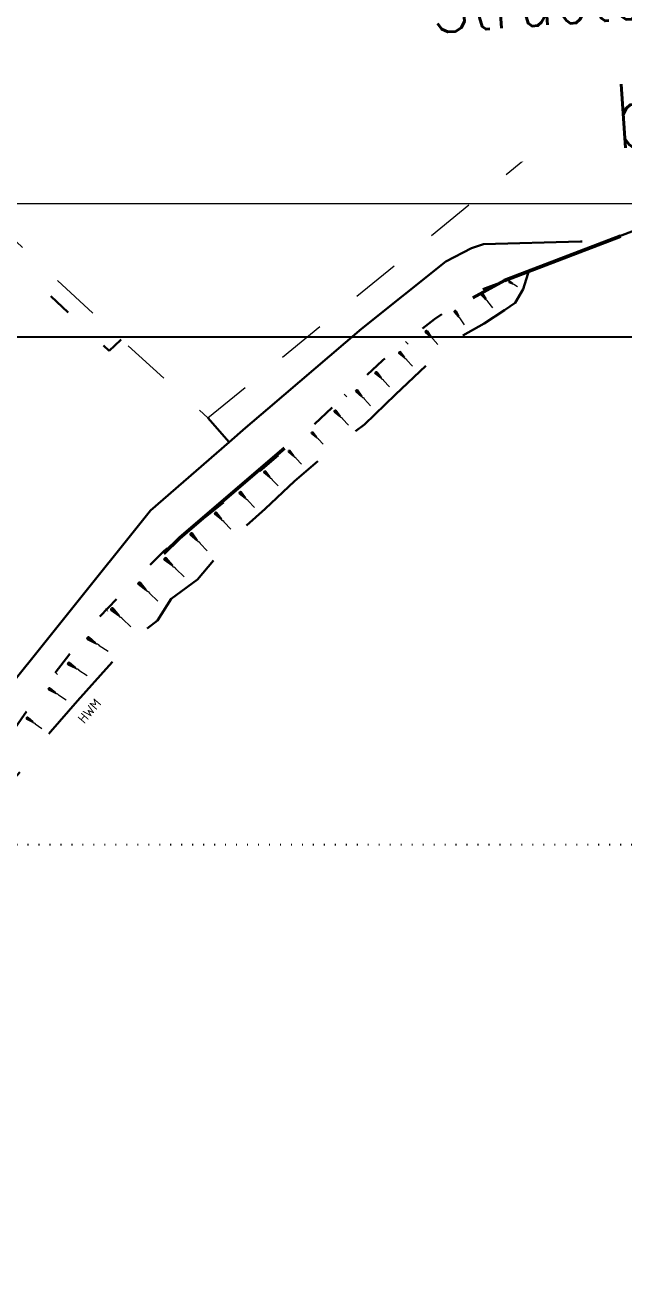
# Model space of a CAD drawing. Header units: millimetres. Extents: x 829698 to 839067, y 817400 to 823544.
# Drawn here: x 834364.2 to 834438.9, y 817744.3 to 817902.4 of the extents above; entities that cross this region are included whole.
import ezdxf

# ---------------------------------------------------------------- set-up
doc = ezdxf.new("R2010")
doc.units = ezdxf.units.MM
for name, pattern in [('2', [12.011629, 6.005814, -6.005814]), ('3', [18.017443, 12.011629, -6.005814]), ('5', [9.008722, 3.002907, -6.005814]), ('B1_BDYF', [0]), ('B1_RELVC', [0]), ('DIVIDE', [1.25, 0.5, -0.25, 0, -0.25, 0, -0.25]), ('DOT', [6.35, 0, -6.35])]:
    doc.linetypes.add(name, pattern=pattern)
doc.layers.add('00-TITLEBOX', color=7, linetype='Continuous')
doc.layers.add('01-Grid', color=8, linetype='DOT')
for name, color, linetype, lineweight in [('01-basemap', 8, 'Continuous', 15), ('01-bdy', 7, 'DIVIDE', 50), ('01-section mark', 7, 'Continuous', 20)]:
    doc.layers.add(name, color=color, linetype=linetype, lineweight=lineweight)
doc.layers.add('viewport', color=2, linetype='Continuous', lineweight=20, plot=False)
doc.styles.add('HK_ENG_11', font='HK_ENG.ttf')
doc.styles.add('romas0.7', font='romans.shx', dxfattribs={"width": 0.7})

msp = doc.modelspace()

# ---------------------------------------------------------------- hatches: boundary and pattern name
at = {"layer": '01-basemap', "linetype": 'Continuous'}
h = msp.add_hatch(color=256, dxfattribs=at)
edge = h.paths.add_edge_path()
edge.add_ellipse((834424.632, 817870.352), major_axis=(0.027, 0.0462), ratio=0.7317073, start_angle=0, end_angle=360)
for points in [[(834425.002, 817870.136), (834424.659, 817870.399), (834424.605, 817870.306)], [(834421.661, 817868.185), (834421.237, 817868.89), (834421.077, 817868.764)], [(834418.255, 817866.03), (834417.915, 817866.712), (834417.758, 817866.607)], [(834414.78, 817863.531), (834414.318, 817864.205), (834414.166, 817864.071)], [(834411.523, 817860.873), (834411.013, 817861.57), (834410.857, 817861.423)], [(834408.607, 817858.329), (834408.059, 817859.053), (834407.898, 817858.896)], [(834406.207, 817856.025), (834405.649, 817856.789), (834405.479, 817856.628)], [(834403.496, 817853.535), (834402.965, 817854.264), (834402.802, 817854.111)], [(834400.523, 817850.937), (834400.08, 817851.529), (834399.948, 817851.402)], [(834397.719, 817848.562), (834397.225, 817849.234), (834397.075, 817849.092)], [(834394.703, 817845.932), (834394.171, 817846.657), (834394.009, 817846.504)], [(834391.686, 817843.303), (834391.116, 817844.079), (834390.943, 817843.915)], [(834388.67, 817840.673), (834388.062, 817841.501), (834387.877, 817841.326)], [(834385.653, 817838.044), (834385.007, 817838.924), (834384.811, 817838.738)], [(834382.545, 817834.886), (834381.775, 817835.826), (834381.568, 817835.608)], [(834379.283, 817831.839), (834378.517, 817832.775), (834378.311, 817832.558)], [(834375.888, 817828.625), (834375.126, 817829.557), (834374.92, 817829.34)], [(834372.96, 817825.217), (834372.11, 817825.936), (834371.959, 817825.705)], [(834370.461, 817822.103), (834369.679, 817822.764), (834369.54, 817822.551)], [(834367.962, 817818.988), (834367.248, 817819.592), (834367.121, 817819.398)], [(834365.111, 817815.352), (834364.501, 817815.916), (834364.381, 817815.749)]]:
    msp.add_hatch(color=256, dxfattribs=at).paths.add_polyline_path(points)
h = msp.add_hatch(color=256, dxfattribs=at)
edge = h.paths.add_edge_path()
edge.add_ellipse((834421.157, 817868.827), major_axis=(0.0801, 0.063), ratio=0.7317073, start_angle=0, end_angle=360)
h = msp.add_hatch(color=256, dxfattribs=at)
edge = h.paths.add_edge_path()
edge.add_ellipse((834417.836, 817866.66), major_axis=(0.0786, 0.0524), ratio=0.7317073, start_angle=0, end_angle=360)
h = msp.add_hatch(color=256, dxfattribs=at)
edge = h.paths.add_edge_path()
edge.add_ellipse((834414.242, 817864.138), major_axis=(0.0757, 0.0672), ratio=0.7317073, start_angle=0, end_angle=360)
h = msp.add_hatch(color=256, dxfattribs=at)
edge = h.paths.add_edge_path()
edge.add_ellipse((834410.935, 817861.497), major_axis=(0.0779, 0.0735), ratio=0.7317073, start_angle=0, end_angle=360)
h = msp.add_hatch(color=256, dxfattribs=at)
edge = h.paths.add_edge_path()
edge.add_ellipse((834407.978, 817858.974), major_axis=(0.0806, 0.0786), ratio=0.7317073, start_angle=0, end_angle=360)
h = msp.add_hatch(color=256, dxfattribs=at)
edge = h.paths.add_edge_path()
edge.add_ellipse((834405.564, 817856.708), major_axis=(0.0853, 0.0803), ratio=0.7317073, start_angle=0, end_angle=360)
h = msp.add_hatch(color=256, dxfattribs=at)
edge = h.paths.add_edge_path()
edge.add_ellipse((834402.884, 817854.187), major_axis=(0.0814, 0.0764), ratio=0.7317073, start_angle=0, end_angle=360)
h = msp.add_hatch(color=256, dxfattribs=at)
edge = h.paths.add_edge_path()
edge.add_ellipse((834400.014, 817851.465), major_axis=(0.0659, 0.0636), ratio=0.7317073, start_angle=0, end_angle=360)
h = msp.add_hatch(color=256, dxfattribs=at)
edge = h.paths.add_edge_path()
edge.add_ellipse((834397.15, 817849.163), major_axis=(0.0751, 0.0711), ratio=0.7317073, start_angle=0, end_angle=360)
h = msp.add_hatch(color=256, dxfattribs=at)
edge = h.paths.add_edge_path()
edge.add_ellipse((834394.09, 817846.58), major_axis=(0.0809, 0.0765), ratio=0.7317073, start_angle=0, end_angle=360)
h = msp.add_hatch(color=256, dxfattribs=at)
edge = h.paths.add_edge_path()
edge.add_ellipse((834391.03, 817843.997), major_axis=(0.0866, 0.082), ratio=0.7317073, start_angle=0, end_angle=360)
h = msp.add_hatch(color=256, dxfattribs=at)
edge = h.paths.add_edge_path()
edge.add_ellipse((834387.969, 817841.414), major_axis=(0.0924, 0.0875), ratio=0.7317073, start_angle=0, end_angle=360)
h = msp.add_hatch(color=256, dxfattribs=at)
edge = h.paths.add_edge_path()
edge.add_ellipse((834384.909, 817838.831), major_axis=(0.0982, 0.0929), ratio=0.7317073, start_angle=0, end_angle=360)
h = msp.add_hatch(color=256, dxfattribs=at)
edge = h.paths.add_edge_path()
edge.add_ellipse((834381.671, 817835.717), major_axis=(0.104, 0.109), ratio=0.7317073, start_angle=0, end_angle=360)
h = msp.add_hatch(color=256, dxfattribs=at)
edge = h.paths.add_edge_path()
edge.add_ellipse((834378.414, 817832.666), major_axis=(0.103, 0.109), ratio=0.7317073, start_angle=0, end_angle=360)
h = msp.add_hatch(color=256, dxfattribs=at)
edge = h.paths.add_edge_path()
edge.add_ellipse((834375.023, 817829.448), major_axis=(0.103, 0.108), ratio=0.7317073, start_angle=0, end_angle=360)
h = msp.add_hatch(color=256, dxfattribs=at)
edge = h.paths.add_edge_path()
edge.add_ellipse((834372.034, 817825.82), major_axis=(0.075, 0.116), ratio=0.7317073, start_angle=0, end_angle=360)
h = msp.add_hatch(color=256, dxfattribs=at)
edge = h.paths.add_edge_path()
edge.add_ellipse((834369.61, 817822.658), major_axis=(0.069, 0.106), ratio=0.7317073, start_angle=0, end_angle=360)
h = msp.add_hatch(color=256, dxfattribs=at)
edge = h.paths.add_edge_path()
edge.add_ellipse((834367.185, 817819.495), major_axis=(0.0632, 0.0971), ratio=0.7317073, start_angle=0, end_angle=360)
h = msp.add_hatch(color=256, dxfattribs=at)
edge = h.paths.add_edge_path()
edge.add_ellipse((834364.441, 817815.832), major_axis=(0.0599, 0.0837), ratio=0.7317073, start_angle=0, end_angle=360)

# ---------------------------------------------------------------- linework, layer by layer
at = {"layer": '00-TITLEBOX'}
msp.add_lwpolyline([(835398.94, 817863.419), (834226.999, 817863.419), (834226.999, 818259.377), (835398.94, 818259.377)], close=True, dxfattribs=at)
at = {"layer": '01-basemap', "linetype": 'Continuous', "lineweight": 30}
for p, q in [((834424.659, 817870.399), (834424.605, 817870.306)), ((834425.002, 817870.136), (834424.659, 817870.399)), ((834421.237, 817868.89), (834421.077, 817868.764)), ((834421.077, 817868.764), (834421.661, 817868.185)), ((834421.661, 817868.185), (834421.237, 817868.89)), ((834424.605, 817870.306), (834425.002, 817870.136)), ((834417.915, 817866.712), (834417.758, 817866.607)), ((834417.758, 817866.607), (834418.255, 817866.03)), ((834418.255, 817866.03), (834417.915, 817866.712)), ((834414.318, 817864.205), (834414.166, 817864.071)), ((834414.166, 817864.071), (834414.78, 817863.531)), ((834414.78, 817863.531), (834414.318, 817864.205)), ((834411.013, 817861.57), (834410.857, 817861.423)), ((834410.857, 817861.423), (834411.523, 817860.873)), ((834411.523, 817860.873), (834411.013, 817861.57)), ((834408.059, 817859.053), (834407.898, 817858.896)), ((834407.898, 817858.896), (834408.607, 817858.329)), ((834408.607, 817858.329), (834408.059, 817859.053)), ((834405.649, 817856.789), (834405.479, 817856.628)), ((834405.479, 817856.628), (834406.207, 817856.025)), ((834406.207, 817856.025), (834405.649, 817856.789)), ((834402.965, 817854.264), (834402.802, 817854.111)), ((834402.802, 817854.111), (834403.496, 817853.535)), ((834403.496, 817853.535), (834402.965, 817854.264)), ((834400.08, 817851.529), (834399.948, 817851.402)), ((834399.948, 817851.402), (834400.523, 817850.937)), ((834400.523, 817850.937), (834400.08, 817851.529)), ((834397.225, 817849.234), (834397.075, 817849.092)), ((834397.075, 817849.092), (834397.719, 817848.562)), ((834397.719, 817848.562), (834397.225, 817849.234)), ((834394.171, 817846.657), (834394.009, 817846.504)), ((834394.703, 817845.932), (834394.171, 817846.657)), ((834394.009, 817846.504), (834394.703, 817845.932)), ((834391.116, 817844.079), (834390.943, 817843.915)), ((834390.943, 817843.915), (834391.686, 817843.303)), ((834391.686, 817843.303), (834391.116, 817844.079)), ((834388.062, 817841.501), (834387.877, 817841.326)), ((834387.877, 817841.326), (834388.67, 817840.673)), ((834388.67, 817840.673), (834388.062, 817841.501)), ((834385.007, 817838.924), (834384.811, 817838.738)), ((834384.811, 817838.738), (834385.653, 817838.044)), ((834385.653, 817838.044), (834385.007, 817838.924)), ((834381.775, 817835.826), (834381.568, 817835.608)), ((834381.568, 817835.608), (834382.545, 817834.886)), ((834382.545, 817834.886), (834381.775, 817835.826)), ((834378.517, 817832.775), (834378.311, 817832.558)), ((834378.311, 817832.558), (834379.283, 817831.839)), ((834379.283, 817831.839), (834378.517, 817832.775)), ((834375.126, 817829.557), (834374.92, 817829.34)), ((834374.92, 817829.34), (834375.888, 817828.625)), ((834375.888, 817828.625), (834375.126, 817829.557)), ((834372.11, 817825.936), (834371.959, 817825.705)), ((834371.959, 817825.705), (834372.96, 817825.217)), ((834372.96, 817825.217), (834372.11, 817825.936)), ((834369.679, 817822.764), (834369.54, 817822.551)), ((834369.54, 817822.551), (834370.461, 817822.103)), ((834370.461, 817822.103), (834369.679, 817822.764)), ((834367.248, 817819.592), (834367.121, 817819.398)), ((834367.121, 817819.398), (834367.962, 817818.988)), ((834367.962, 817818.988), (834367.248, 817819.592)), ((834364.501, 817815.916), (834364.381, 817815.749)), ((834364.381, 817815.749), (834365.111, 817815.352)), ((834365.111, 817815.352), (834364.501, 817815.916))]:
    msp.add_line(p, q, dxfattribs=at)
at = {"layer": '01-basemap', "linetype": 'Continuous', "lineweight": 13}
for p, q in [((834425.182, 817870.03), (834425.628, 817869.77)), ((834421.907, 817867.872), (834422.514, 817867.101)), ((834418.46, 817865.724), (834418.964, 817864.967)), ((834415.042, 817863.236), (834415.689, 817862.507)), ((834411.81, 817860.569), (834412.518, 817859.819)), ((834408.914, 817858.014), (834409.67, 817857.239)), ((834406.52, 817855.692), (834407.293, 817854.87)), ((834403.794, 817853.217), (834404.53, 817852.433)), ((834400.772, 817850.68), (834401.384, 817850.045)), ((834397.996, 817848.269), (834398.681, 817847.546)), ((834395.001, 817845.617), (834395.738, 817844.838)), ((834392.006, 817842.965), (834392.796, 817842.13)), ((834389.011, 817840.313), (834389.853, 817839.423)), ((834386.016, 817837.66), (834386.911, 817836.715)), ((834382.971, 817834.481), (834384.021, 817833.482)), ((834379.707, 817831.436), (834380.753, 817830.442)), ((834376.31, 817828.224), (834377.351, 817827.235)), ((834373.412, 817824.923), (834374.525, 817824.198)), ((834370.876, 817821.832), (834371.901, 817821.166)), ((834368.341, 817818.741), (834369.276, 817818.133)), ((834365.438, 817815.118), (834366.244, 817814.541))]:
    msp.add_line(p, q, dxfattribs=at)
at = {"layer": '01-basemap', "linetype": '3', "lineweight": 30, "flags": 128}
msp.add_lwpolyline([(834427.046, 817871.658), (834426.929, 817871.285), (834426.352, 817869.437), (834425.336, 817867.728), (834424.011, 817866.819), (834421.466, 817865.153), (834417.709, 817862.989), (834414.341, 817859.991), (834410.4, 817856.269), (834406.539, 817852.533), (834403.176, 817850.002), (834397.795, 817845.456), (834394.153, 817841.988), (834390.863, 817839.046), (834389.008, 817837.075), (834385.684, 817833.136), (834382.407, 817830.734), (834380.694, 817828.021), (834378.412, 817826.285), (834374.64, 817822.425), (834370.718, 817817.994), (834367.318, 817814.111), (834364.769, 817810.479), (834361.77, 817807.097), (834357.13, 817801.369), (834355.819, 817797.362), (834353.897, 817793.509), (834350.292, 817786.112), (834346.785, 817779.391), (834344.409, 817773.541), (834341.391, 817767.526), (834338.484, 817760.656), (834335.936, 817755.917), (834333.236, 817752.159), (834331.334, 817749.408), (834328.374, 817747.801), (834326.356, 817746.539), (834322.855, 817745.528), (834311.701, 817745.613), (834301.832, 817746.416), (834294.467, 817747.183), (834287.786, 817746.734), (834277.993, 817746.411), (834270.936, 817746.124), (834260.345, 817745.895), (834249.562, 817745.23), (834238.749, 817745.147), (834225.361, 817745.15), (834213.47, 817745.537), (834201.56, 817745.718), (834191.37, 817745.085), (834185.87, 817745.583), (834182.729, 817746.242), (834179.585, 817746.249), (834173.305, 817745.418), (834166.365, 817745.686), (834158.034, 817745.275), (834153.404, 817745.623), (834148.218, 817745.634), (834135.593, 817745.801), (834123.739, 817745.888), (834115.181, 817746.206), (834103.366, 817746.237), (834094.03, 817746.056), (834088.507, 817746.607), (834085.082, 817747.664), (834081.56, 817748.749), (834079.845, 817750.38), (834079.975, 817751.127), (834079.335, 817752.009), (834078.817, 817752.87), (834076.341, 817752.88), (834075.51, 817752.666), (834075.503, 817750.707), (834073.224, 817749.597), (834070.001, 817747.82), (834068.934, 817746.292), (834068.297, 817744.99), (834066.358, 817744.299), (834063.464, 817744.306), (834060.485, 817744.309), (834056.818, 817745.384), (834053.025, 817745.687), (834046.099, 817746.898), (834043.334, 817748.485), (834038.913, 817751.438), (834031.816, 817756.632), (834024.43, 817761.762), (834017.341, 817767.014), (834011.047, 817772.066), (834003.069, 817778.668), (833995.135, 817785.684), (833987.327, 817793.027), (833982.089, 817798.745), (833973.227, 817809.897), (833969.286, 817814.987), (833965.711, 817820.059), (833959.151, 817828.169), (833954.993, 817834.331), (833951.03, 817841.574), (833948.011, 817847.526), (833946.745, 817852.375), (833946.415, 817856.649), (833946.398, 817863.45), (833946.019, 817871.234), (833945.586, 817880.676), (833946.066, 817882.518), (833945.899, 817886.669), (833946.381, 817891.462), (833945.775, 817898.476), (833946.809, 817902.754), (833946.789, 817909.957), (833946.597, 817917.076), (833946.365, 817923.055), (833946.648, 817930.216), (833946.914, 817935.446), (833946.593, 817941.238), (833947.005, 817947.89), (833946.576, 817955.566), (833946.729, 817962.358), (833947.002, 817972.634), (833946.916, 817979.459), (833946.853, 817983.197), (833947.027, 817990.973), (833947.735, 817996.09), (833947.615, 818000)], dxfattribs=at)
at = {"layer": '01-basemap', "linetype": '2', "lineweight": 20, "flags": 128}
for points in [[(834386.987, 817853.351), (834430.44, 817888.841), (834481.693, 817908.576), (834500, 817919.259)], [(834354.486, 817913.095), (834340.235, 817896.614), (834376.166, 817863.112), (834376.771, 817862.548), (834386.987, 817853.351)]]:
    msp.add_lwpolyline(points, dxfattribs=at)
at = {"layer": '01-basemap', "linetype": 'Continuous', "lineweight": 30, "flags": 128}
msp.add_lwpolyline([(834500, 817899.518), (834499.714, 817899.41), (834458.692, 817883.773), (834434.005, 817874.362), (834430.101, 817872.874), (834429.231, 817872.528), (834427.046, 817871.658)], dxfattribs=at)
at = {"layer": '01-basemap', "linetype": '5', "lineweight": 30, "flags": 128}
for points in [[(834376.166, 817863.112), (834376.094, 817863.045), (834374.665, 817861.741), (834341.818, 817892.344)], [(834424.093, 817870.484), (834420.072, 817868.963), (834415.272, 817865.696), (834408.763, 817860.523), (834400.094, 817852.381), (834389.303, 817843.113), (834381.525, 817836.743), (834377.081, 817832.298), (834372.446, 817827.41), (834365.452, 817818.299), (834360.645, 817811.355)]]:
    msp.add_lwpolyline(points, dxfattribs=at)
at = {"layer": '01-basemap', "linetype": 'B1_BDYF', "lineweight": 30, "flags": 128}
for points in [[(834391.686, 817852.092), (834394.462, 817854.464), (834406.16, 817864.457), (834416.678, 817872.881), (834419.901, 817874.558), (834421.401, 817875.055), (834433.489, 817875.371), (834433.66, 817875.376), (834433.684, 817875.376)], [(834386.987, 817853.351), (834389.619, 817850.298)], [(834391.686, 817852.092), (834389.619, 817850.298), (834379.82, 817841.79), (834359.24, 817816.06), (834356.753, 817812.959), (834356.733, 817812.935)]]:
    msp.add_lwpolyline(points, dxfattribs=at)
at = {"layer": '01-basemap', "linetype": 'B1_RELVC', "lineweight": 30, "flags": 128}
msp.add_lwpolyline([(834424.093, 817870.484), (834427.046, 817871.658)], dxfattribs=at)
at = {"layer": '01-basemap', "linetype": 'Continuous', "lineweight": 30}
for centre, major_axis in [((834424.632, 817870.352), (0.027, 0.0462)), ((834421.157, 817868.827), (0.0801, 0.063)), ((834417.836, 817866.66), (0.0786, 0.0524)), ((834414.242, 817864.138), (0.0757, 0.0672)), ((834410.935, 817861.497), (0.0779, 0.0735)), ((834407.978, 817858.974), (0.0806, 0.0786)), ((834405.564, 817856.708), (0.0853, 0.0803)), ((834402.884, 817854.187), (0.0814, 0.0764)), ((834400.014, 817851.465), (0.0659, 0.0636)), ((834397.15, 817849.163), (0.0751, 0.0711)), ((834394.09, 817846.58), (0.0809, 0.0765)), ((834391.03, 817843.997), (0.0866, 0.082)), ((834387.969, 817841.414), (0.0924, 0.0875)), ((834384.909, 817838.831), (0.0982, 0.0929)), ((834381.671, 817835.717), (0.104, 0.109)), ((834378.414, 817832.666), (0.103, 0.109)), ((834369.61, 817822.658), (0.069, 0.106)), ((834364.441, 817815.832), (0.0599, 0.0837))]:
    msp.add_ellipse(centre, major_axis=major_axis, ratio=0.7317073, start_param=0, end_param=6.2831853, dxfattribs=at)
for centre, major_axis in [((834375.023, 817829.448), (0.103, 0.108)), ((834372.034, 817825.82), (0.075, 0.116)), ((834367.185, 817819.495), (0.0632, 0.0971))]:
    msp.add_ellipse(centre, major_axis=major_axis, ratio=0.7317073, dxfattribs=at)
at = {"layer": '01-basemap', "linetype": 'Continuous', "lineweight": 13}
for points in [[(834425.002, 817870.136), (834425.027, 817870.1), (834425.07, 817870.096), (834425.113, 817870.092), (834425.182, 817870.03)], [(834421.661, 817868.185), (834421.68, 817868.105), (834421.754, 817868.068), (834421.827, 817868.031), (834421.907, 817867.872)], [(834418.255, 817866.03), (834418.267, 817865.955), (834418.332, 817865.915), (834418.397, 817865.876), (834418.46, 817865.724)], [(834414.78, 817863.531), (834414.803, 817863.453), (834414.878, 817863.42), (834414.953, 817863.388), (834415.042, 817863.236)], [(834411.523, 817860.873), (834411.551, 817860.791), (834411.631, 817860.759), (834411.711, 817860.727), (834411.81, 817860.569)], [(834408.607, 817858.329), (834408.637, 817858.243), (834408.722, 817858.211), (834408.807, 817858.179), (834408.914, 817858.014)], [(834406.207, 817856.025), (834406.236, 817855.935), (834406.324, 817855.9), (834406.412, 817855.865), (834406.52, 817855.692)], [(834403.496, 817853.535), (834403.524, 817853.449), (834403.608, 817853.416), (834403.691, 817853.382), (834403.794, 817853.217)], [(834400.523, 817850.937), (834400.547, 817850.867), (834400.616, 817850.841), (834400.685, 817850.814), (834400.772, 817850.68)], [(834397.719, 817848.562), (834397.746, 817848.482), (834397.823, 817848.452), (834397.901, 817848.421), (834397.996, 817848.269)], [(834394.703, 817845.932), (834394.731, 817845.847), (834394.815, 817845.814), (834394.898, 817845.781), (834395.001, 817845.617)], [(834391.686, 817843.303), (834391.717, 817843.211), (834391.806, 817843.176), (834391.896, 817843.141), (834392.006, 817842.965)], [(834388.67, 817840.673), (834388.702, 817840.576), (834388.798, 817840.538), (834388.893, 817840.5), (834389.011, 817840.313)], [(834385.653, 817838.044), (834385.688, 817837.94), (834385.789, 817837.9), (834385.891, 817837.86), (834386.016, 817837.66)], [(834382.545, 817834.886), (834382.589, 817834.773), (834382.705, 817834.734), (834382.82, 817834.695), (834382.971, 817834.481)], [(834379.283, 817831.839), (834379.328, 817831.726), (834379.442, 817831.688), (834379.557, 817831.65), (834379.707, 817831.436)], [(834375.888, 817828.625), (834375.932, 817828.513), (834376.047, 817828.475), (834376.161, 817828.436), (834376.31, 817828.224)], [(834372.96, 817825.217), (834373.019, 817825.123), (834373.13, 817825.107), (834373.24, 817825.091), (834373.412, 817824.923)], [(834370.461, 817822.103), (834370.515, 817822.016), (834370.617, 817822.001), (834370.718, 817821.987), (834370.876, 817821.832)], [(834367.962, 817818.988), (834368.012, 817818.909), (834368.104, 817818.896), (834368.197, 817818.883), (834368.341, 817818.741)], [(834365.111, 817815.352), (834365.152, 817815.279), (834365.234, 817815.264), (834365.315, 817815.249), (834365.438, 817815.118)]]:
    msp.add_open_spline(points, degree=1, dxfattribs=at)
at = {"layer": '01-bdy', "ltscale": 40, "flags": 128}
msp.add_lwpolyline([(834328.826, 818399.497), (834366.572, 818373.349), (834355.826, 818358.183), (834346.055, 818343.554), (834340.896, 818336.18), (834331.154, 818321.969), (834340.389, 818315.216), (834336.624, 818309.828), (834328.547, 818297.509), (834322.058, 818288.942, -0.1752047), (834315.237, 818286.336), (834306.349, 818287.923, 0.2323309), (834293.229, 818283.101, 0.136231), (834285.961, 818270.395), (834277.176, 818250.389), (834270.995, 818237.545), (834264.654, 818226.052), (834252.662, 818207.069), (834242.75, 818191.422), (834230.03, 818171.079), (834218.394, 818151.816), (834214.232, 818145.524), (834209.561, 818137.723), (834175.873, 818082.258), (834168.313, 818069.588), (834159.505, 818055.423, 0.2107778), (834157.945, 818024.07, 0.1803086), (834175.259, 818003.891, 0.1721604), (834199.78, 817999.157, 0.1021905), (834213.411, 818003.679), (834221.184, 818008.735), (834236.604, 818018.98), (834264.376, 818037.348), (834297.078, 818058.952), (834310.419, 818067.872), (834352.558, 818095.842, 0.0821178), (834360.568, 818101.886, -0.0111336), (834370.062, 818110.415), (834378.808, 818118.816), (834383.625, 818114.163), (834387.46, 818117.774), (834394.78, 818124.931), (834415.092, 818144.448), (834423.246, 818152.193), (834426.223, 818152.175), (834428.346, 818156.445, -0.6860092), (834433.832, 818155.332, -0.0959868), (834433.77, 818152.667), (834438.28, 818169.874), (834459.677, 818175.04, -0.2423535), (834444.628, 818128.772), (834495.22, 818132.308), (834492.444, 818172.006), (834498.761, 818180.933, 0.1039461), (834533.697, 818164.791, 0.0281478), (834560.518, 818159.716), (834570.883, 818156.56, 0.0121816), (834580.152, 818154.03, 0.0118168), (834589.68, 818153.626, 0.018959), (834627.61, 818154.46), (834630.54, 818155.389), (834634.554, 818155.668), (834637.584, 818155.154, 0.0049786), (834647.569, 818156.042), (834660.846, 818157.365, -0.0231658), (834692.89, 818159.063), (834848.633, 818160.097), (834853.231, 818160.197), (834857.282, 818160.663), (834861.211, 818161.751, 0.0889444), (834868.247, 818167.266, 0.0912811), (834872.755, 818174.674, 0.061859), (834874.097, 818180.136), (834880.689, 818180.535), (834904.743, 818180.912, 0.0773196), (834909.187, 818172.28, 0.2675125), (834920.027, 818167.46, 0.0363799), (834937.243, 818170.543, 0.2494267), (834949.395, 818181.612), (834966.122, 818181.874), (835091.811, 818189.748), (835119.69, 818191.557), (835121.8, 818186.835, 0.0736969), (835125.906, 818181.809), (835207.274, 818194.473), (835208.699, 818185.317), (835222.078, 818190.193), (835227.487, 818191.158, 0.0490538), (835256.687, 818199.396), (835337.017, 818204.417, -0.0621859), (835336.51, 818151.72, 0.0557068), (835335.348, 818100.173), (835335.994, 818092.916), (835339.286, 818073.766), (835342.221, 818056.387), (835346.043, 818019.358), (835266.281, 818008.057), (835170.777, 817999.878), (835121.934, 817993.58), (835122.014, 817992.704), (835091.934, 817988.807), (835080.292, 817987.084), (835071.867, 817986.218), (835046.358, 817982.99), (835046.275, 817983.187), (834552.235, 817919.53), (834423.997, 817870.527), (834415.272, 817865.696), (834383.474, 817838.339), (834373.34, 817828.353), (834356.312, 817806.204), (834343.998, 817785.985), (834339.429, 817778.228), (834334.619, 817763.541), (834329.521, 817754.386), (834322.539, 817751.133), (834256.694, 817748.878), (834232.989, 817748.661), (834202.736, 817748.836), (834169.745, 817749.703), (834105.632, 817749.39), (834095.122, 817750.288), (834080.874, 817753.147), (834079.946, 817754.682), (834075.547, 817754.941), (834068.485, 817749.278), (834059.513, 817748.673), (834044.421, 817752.193), (834012.957, 817774.957, -0.0868696), (833954.966, 817841.557), (833951.38, 817849.526), (833950, 817873.199), (833950.511, 817999.932), (833951.109, 818019.469), (833950.597, 818024.558), (833950.593, 818042.647), (833948.989, 818071.095), (833950.364, 818103.034, -0.0940546), (833975.551, 818171.076, -0.0902906), (834009.286, 818209.372), (834009.749, 818241.21, -0.0189101), (834011.285, 818271.75), (834240.035, 818271.919)], format="xyb", close=True, dxfattribs=at)
msp.add_lwpolyline([(834328.826, 818399.497), (834366.572, 818373.349), (834355.826, 818358.183), (834346.055, 818343.554), (834340.896, 818336.18), (834331.154, 818321.969), (834340.389, 818315.216), (834336.624, 818309.828), (834328.547, 818297.509), (834322.058, 818288.942, -0.1752047), (834315.237, 818286.336), (834306.349, 818287.923, 0.2323309), (834293.229, 818283.101, 0.136231), (834285.961, 818270.395), (834277.176, 818250.389), (834270.995, 818237.545), (834264.654, 818226.052), (834252.662, 818207.069), (834242.75, 818191.422), (834230.03, 818171.079), (834218.394, 818151.816), (834214.232, 818145.524), (834209.561, 818137.723), (834175.873, 818082.258), (834168.313, 818069.588), (834159.505, 818055.423, 0.2107778), (834157.945, 818024.07, 0.1803086), (834175.259, 818003.891, 0.1721604), (834199.78, 817999.157, 0.1021905), (834213.411, 818003.679), (834221.184, 818008.735), (834236.604, 818018.98), (834264.376, 818037.348), (834297.078, 818058.952), (834310.419, 818067.872), (834352.558, 818095.842, 0.0821178), (834360.568, 818101.886, -0.0111336), (834370.062, 818110.415), (834378.808, 818118.816), (834383.625, 818114.163), (834387.46, 818117.774), (834394.78, 818124.931), (834415.092, 818144.448), (834423.246, 818152.193), (834426.223, 818152.175), (834428.346, 818156.445, -0.6860092), (834433.832, 818155.332, -0.0959868), (834433.77, 818152.667), (834438.28, 818169.874), (834459.677, 818175.04, -0.2423535), (834444.628, 818128.772), (834495.22, 818132.308), (834492.444, 818172.006), (834498.761, 818180.933, 0.1039461), (834533.697, 818164.791, 0.0281478), (834560.518, 818159.716), (834570.883, 818156.56, 0.0121816), (834580.152, 818154.03, 0.0118168), (834589.68, 818153.626, 0.018959), (834627.61, 818154.46), (834630.54, 818155.389), (834634.554, 818155.668), (834637.584, 818155.154, 0.0049786), (834647.569, 818156.042), (834660.846, 818157.365, -0.0231658), (834692.89, 818159.063), (834848.633, 818160.097), (834853.231, 818160.197), (834857.282, 818160.663), (834861.211, 818161.751, 0.0889444), (834868.247, 818167.266, 0.0912811), (834872.755, 818174.674, 0.061859), (834874.097, 818180.136), (834880.689, 818180.535), (834904.743, 818180.912, 0.0773196), (834909.187, 818172.28, 0.2675125), (834920.027, 818167.46, 0.0363799), (834937.243, 818170.543, 0.2494267), (834949.395, 818181.612), (834966.122, 818181.874), (835091.811, 818189.748), (835119.69, 818191.557), (835121.8, 818186.835, 0.0736969), (835125.906, 818181.809), (835207.274, 818194.473), (835208.699, 818185.317), (835222.078, 818190.193), (835227.487, 818191.158, 0.0490538), (835256.687, 818199.396), (835337.017, 818204.417, -0.0621859), (835336.51, 818151.72, 0.0557068), (835335.348, 818100.173), (835335.994, 818092.916), (835339.286, 818073.766), (835342.221, 818056.387), (835346.043, 818019.358), (835266.281, 818008.057), (835170.777, 817999.878), (835121.934, 817993.58), (835122.014, 817992.704), (835091.934, 817988.807), (835080.292, 817987.084), (835071.867, 817986.218), (835046.358, 817982.99), (835046.275, 817983.187), (834552.235, 817919.53), (834423.997, 817870.527), (834415.272, 817865.696), (834383.474, 817838.339), (834373.34, 817828.353), (834356.312, 817806.204), (834343.998, 817785.985), (834339.429, 817778.228), (834334.619, 817763.541), (834329.521, 817754.386), (834322.539, 817751.133), (834256.694, 817748.878), (834232.989, 817748.661), (834202.736, 817748.836), (834169.745, 817749.703), (834105.632, 817749.39), (834095.122, 817750.288), (834080.874, 817753.147), (834079.946, 817754.682), (834075.547, 817754.941), (834068.485, 817749.278), (834059.513, 817748.673), (834044.421, 817752.193), (834012.957, 817774.957, -0.0868696), (833954.966, 817841.557), (833951.38, 817849.526), (833950, 817873.199), (833950.511, 817999.932), (833951.109, 818019.469), (833950.597, 818024.558), (833950.593, 818042.647), (833948.989, 818071.095), (833950.364, 818103.034, -0.0940546), (833975.551, 818171.076, -0.0902906), (834009.286, 818209.372), (834009.749, 818241.21, -0.0189101), (834011.285, 818271.75), (834240.035, 818271.919)], format="xyb", close=True, dxfattribs=at)
at = {"layer": '01-Grid', "ltscale": 0.2}
msp.add_line((836188.051, 817800), (833600, 817800), dxfattribs=at)
at = {"layer": 'viewport', "ltscale": 4}
msp.add_lwpolyline([(835398.94, 817880.074), (834226.999, 817880.074), (834226.999, 818229.352), (835398.94, 818229.352)], close=True, dxfattribs=at)

# ---------------------------------------------------------------- texts
at = {"layer": '01-basemap', "style": 'HK_ENG_11', "width": 1.1}
msp.add_text('HWM', height=1.215, rotation=49.00851, dxfattribs=at).set_placement((834371.546, 817815.062))

# ---------------------------------------------------------------- next in the draw order: texts
at = {"layer": '01-section mark', "insert": (834503.043, 817915.592), "char_height": 8, "attachment_point": 3, "rotation": 3.9883, "line_spacing_factor": 1.2, "style": 'romas0.7', "bg_fill": 3, "box_fill_scale": 1.1, "bg_fill_color": 256, "bg_fill_transparency": 0}
msp.add_mtext_dynamic_manual_height_columns('Structure already  built\\Pbefore land grant', width=106.84917, gutter_width=12.5, heights=[0], dxfattribs=at)

doc.saveas('drawing.dxf')
